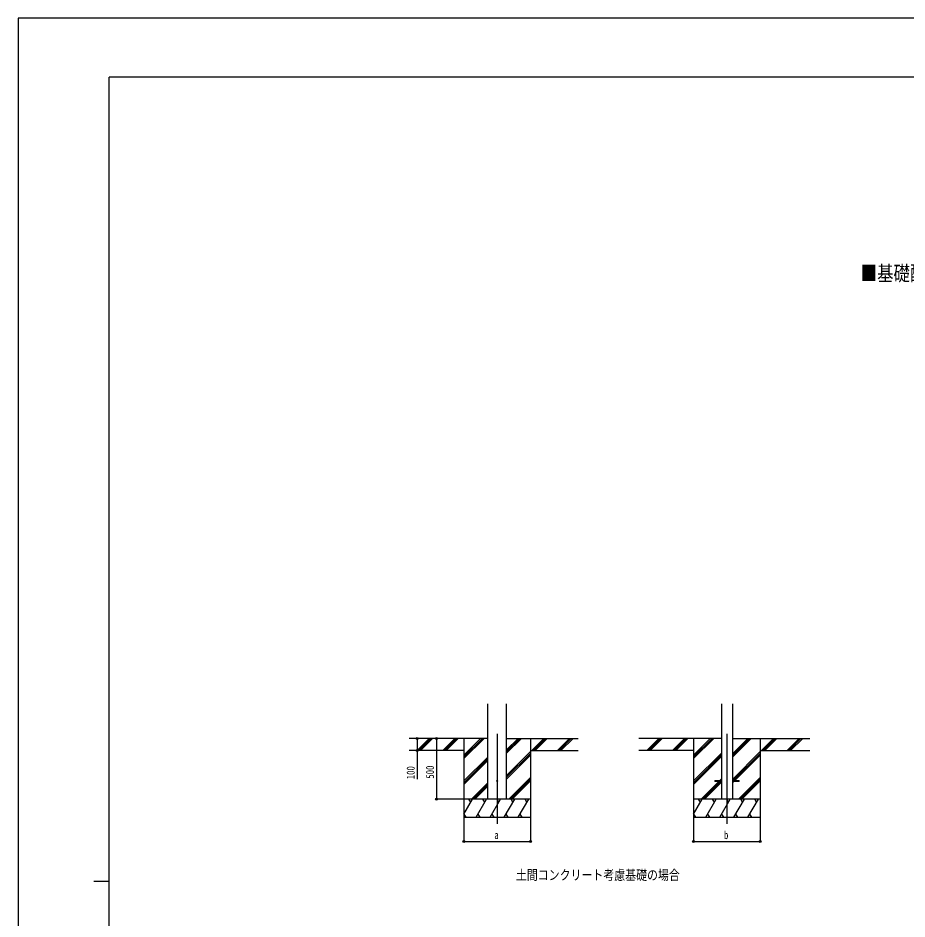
# Model space of a CAD drawing. Units: millimetres, scale not verified. Extents: x -10512 to 10512, y -7425 to 7425.
# Drawn here: x -10512 to -3191, y 0 to 7425 of the extents above; entities that cross this region are included whole.
import ezdxf
from ezdxf.enums import TextEntityAlignment as Align

# ---------------------------------------------------------------- set-up
doc = ezdxf.new("R2010")
doc.units = ezdxf.units.MM
doc.header["$LTSCALE"] = 30
for name, color, linetype in [('0-2_USER1', 3, 'Continuous'), ('0-3_YKK_12', 2, 'Continuous'), ('0-5_YKK_A1', 4, 'Continuous'), ('0-6_YKK_D', 6, 'Continuous'), ('0-7_YKK_ZWAK', 7, 'Continuous')]:
    doc.layers.add(name, color=color, linetype=linetype)
doc.layers.add('0-4_YKK_13', color=4, linetype='Continuous', lineweight=18)
doc.styles.add('ＭＳ ゴシック', font='')
doc.styles.get('ＭＳ ゴシック').set_extended_font_data('MS Gothic')

msp = doc.modelspace()

# ---------------------------------------------------------------- linework, layer by layer
at = {"layer": '0-3_YKK_12'}
for p, q in [((-6566.01, 1526.31), (-6566.01, 782.99)), ((-4674.44, 1526.31), (-4674.44, 782.99))]:
    msp.add_line(p, q, dxfattribs=at)
at = {"layer": '0-4_YKK_13'}
for p, q in [((-4774.44, 1142.57), (-4774.44, 1133.57)), ((-4774.44, 1142.57), (-4719.64, 1142.57)), ((-4774.44, 1133.57), (-4719.64, 1133.57)), ((-4629.24, 1142.57), (-4574.44, 1142.57)), ((-4629.24, 1133.57), (-4574.44, 1133.57)), ((-4574.44, 1142.57), (-4574.44, 1133.57))]:
    msp.add_line(p, q, dxfattribs=at)
msp.add_circle((-6566.01, 1138.07), 5, dxfattribs=at)
at = {"layer": '0-5_YKK_A1'}
for p, q in [((-6643.76, 988.07), (-6643.76, 1773.42)), ((-6488.26, 988.07), (-6488.26, 1773.42)), ((-4719.64, 1773.42), (-4719.64, 988.07)), ((-4629.24, 1773.42), (-4629.24, 988.07)), ((-6643.76, 1488.07), (-7291.96, 1488.07)), ((-7225.28, 1389.48), (-7126.68, 1488.07)), ((-7212.54, 1388.07), (-7112.54, 1488.07)), ((-7198.4, 1388.07), (-7098.4, 1488.07)), ((-7013.15, 1389.48), (-6914.55, 1488.07)), ((-7000.41, 1388.07), (-6900.41, 1488.07)), ((-6986.27, 1388.07), (-6886.26, 1488.07)), ((-6841.01, 1488.07), (-6841.01, 838.07)), ((-6841.01, 1321.19), (-6674.13, 1488.07)), ((-6841.01, 1335.34), (-6688.27, 1488.07)), ((-6841.01, 1349.48), (-6702.42, 1488.07)), ((-6488.26, 1365.57), (-6365.76, 1488.07)), ((-6488.26, 1379.72), (-6379.91, 1488.07)), ((-6488.26, 1393.86), (-6394.05, 1488.07)), ((-6488.26, 1488.07), (-5900.39, 1488.07)), ((-6291.01, 1488.07), (-6291.01, 838.07)), ((-6281.92, 1388.07), (-6181.92, 1488.07)), ((-6267.78, 1388.07), (-6167.77, 1488.07)), ((-6253.63, 1388.07), (-6153.63, 1488.07)), ((-6069.78, 1388.07), (-5969.78, 1488.07)), ((-6055.64, 1388.07), (-5955.64, 1488.07)), ((-6041.5, 1388.07), (-5941.5, 1488.07)), ((-4719.64, 1488.07), (-5400.39, 1488.07)), ((-5333.71, 1389.48), (-5235.11, 1488.07)), ((-5320.97, 1388.07), (-5220.97, 1488.07)), ((-5306.83, 1388.07), (-5206.83, 1488.07)), ((-5121.58, 1389.48), (-5022.98, 1488.07)), ((-5108.84, 1388.07), (-5008.84, 1488.07)), ((-5094.69, 1388.07), (-4994.69, 1488.07)), ((-4949.44, 1488.07), (-4949.44, 838.07)), ((-4949.44, 1321.19), (-4782.56, 1488.07)), ((-4949.44, 1335.34), (-4796.7, 1488.07)), ((-4949.44, 1349.48), (-4810.85, 1488.07)), ((-4629.24, 1333.03), (-4474.19, 1488.07)), ((-4629.24, 1347.17), (-4488.34, 1488.07)), ((-4629.24, 1361.31), (-4502.48, 1488.07)), ((-4629.24, 1488.07), (-3991.24, 1488.07)), ((-4399.44, 1488.07), (-4399.44, 838.07)), ((-4390.35, 1388.07), (-4290.35, 1488.07)), ((-4376.21, 1388.07), (-4276.2, 1488.07)), ((-4362.06, 1388.07), (-4262.06, 1488.07)), ((-4178.21, 1388.07), (-4078.21, 1488.07)), ((-4164.07, 1388.07), (-4064.07, 1488.07)), ((-4149.93, 1388.07), (-4049.93, 1488.07)), ((-6841.01, 1388.07), (-7291.96, 1388.07)), ((-6488.26, 1181.73), (-6291.01, 1378.98)), ((-6488.26, 1167.59), (-6291.01, 1364.84)), ((-6488.26, 1153.44), (-6291.01, 1350.69)), ((-6291.01, 1388.07), (-5900.39, 1388.07)), ((-4949.44, 1388.07), (-5400.39, 1388.07)), ((-4949.44, 1137.35), (-4719.64, 1367.14)), ((-4949.44, 1123.21), (-4719.64, 1353)), ((-4949.44, 1109.06), (-4719.64, 1338.86)), ((-4629.24, 1149.18), (-4399.44, 1378.98)), ((-4621.71, 1142.57), (-4399.44, 1364.84)), ((-4607.56, 1142.57), (-4399.44, 1350.69)), ((-4399.44, 1388.07), (-3991.24, 1388.07)), ((-6841.01, 1137.35), (-6643.76, 1334.6)), ((-6841.01, 1123.21), (-6643.76, 1320.45)), ((-6841.01, 1109.06), (-6643.76, 1306.31)), ((-6778.16, 988.07), (-6643.76, 1122.46)), ((-6469.79, 988.07), (-6291.01, 1166.85)), ((-6455.65, 988.07), (-6291.01, 1152.7)), ((-6441.5, 988.07), (-6291.01, 1138.56)), ((-4886.59, 988.07), (-4741.08, 1133.57)), ((-4872.44, 988.07), (-4726.94, 1133.57)), ((-4858.3, 988.07), (-4719.64, 1126.73)), ((-4732.08, 1142.57), (-4719.64, 1155.01)), ((-4629.24, 1120.89), (-4616.56, 1133.57)), ((-4578.22, 988.07), (-4399.44, 1166.85)), ((-4564.08, 988.07), (-4399.44, 1152.7)), ((-4549.93, 988.07), (-4399.44, 1138.56)), ((-6764.01, 988.07), (-6643.76, 1108.32)), ((-6749.87, 988.07), (-6643.76, 1094.18)), ((-6291.01, 988.07), (-6841.01, 988.07)), ((-6841.01, 862.62), (-6768.58, 988.07)), ((-6783.59, 962.09), (-6798.59, 988.07)), ((-6739.72, 838.07), (-6653.11, 988.07)), ((-6668.12, 962.09), (-6683.12, 988.07)), ((-6624.25, 838.07), (-6537.64, 988.07)), ((-6552.65, 962.09), (-6567.65, 988.07)), ((-6508.78, 838.07), (-6422.18, 988.07)), ((-6437.18, 962.09), (-6452.18, 988.07)), ((-6393.31, 838.07), (-6306.7, 988.07)), ((-6321.71, 962.09), (-6336.71, 988.07)), ((-4399.44, 988.07), (-4949.44, 988.07)), ((-4949.44, 862.62), (-4877.01, 988.07)), ((-4892.02, 962.09), (-4907.02, 988.07)), ((-4848.15, 838.07), (-4761.54, 988.07)), ((-4776.55, 962.09), (-4791.55, 988.07)), ((-4732.68, 838.07), (-4646.07, 988.07)), ((-4661.08, 962.09), (-4676.08, 988.07)), ((-4617.21, 838.07), (-4530.6, 988.07)), ((-4545.61, 962.09), (-4560.61, 988.07)), ((-4501.74, 838.07), (-4415.13, 988.07)), ((-4430.13, 962.09), (-4445.14, 988.07)), ((-6841.01, 838.07), (-6291.01, 838.07)), ((-6840.19, 864.05), (-6825.19, 838.08)), ((-6724.72, 864.05), (-6709.72, 838.07)), ((-6609.25, 864.05), (-6594.25, 838.07)), ((-6493.78, 864.05), (-6478.78, 838.07)), ((-6378.31, 864.05), (-6363.31, 838.07)), ((-4949.44, 838.07), (-4399.44, 838.07)), ((-4948.62, 864.05), (-4933.62, 838.08)), ((-4833.15, 864.05), (-4818.15, 838.07)), ((-4717.68, 864.05), (-4702.68, 838.07)), ((-4602.21, 864.05), (-4587.21, 838.07)), ((-4486.74, 864.05), (-4471.74, 838.07))]:
    msp.add_line(p, q, dxfattribs=at)
at = {"layer": '0-6_YKK_D'}
for p, q in [((-7066.07, 1488.07), (-7066.07, 988.07)), ((-6842.01, 988.07), (-7067.07, 988.07)), ((-6841.01, 838.07), (-6841.01, 637.07)), ((-6291.01, 838.07), (-6291.01, 637.07)), ((-4949.44, 838.07), (-4949.44, 637.07)), ((-4399.44, 838.07), (-4399.44, 637.07)), ((-6841.01, 638.07), (-6291.01, 638.07)), ((-4949.44, 638.07), (-4399.44, 638.07))]:
    msp.add_line(p, q, dxfattribs=at)
msp.add_lwpolyline([(-7225.35, 1488.07), (-7225.35, 1388.07), (-7225.35, 1150.87)], dxfattribs=at)
for centre in [(-7225.35, 1488.07), (-7066.07, 1488.07), (-7225.35, 1388.07), (-7066.07, 988.07), (-6841.01, 638.07), (-6291.01, 638.07), (-4949.44, 638.07), (-4399.44, 638.07)]:
    msp.add_circle(centre, 8.5, dxfattribs=at)
at = {"layer": '0-7_YKK_ZWAK'}
for p, q in [((9737.55, 6937.5), (-9762.45, 6937.5)), ((-9762.45, -6312.5), (-9762.45, 6937.5)), ((-9887.45, 312.5), (-9762.45, 312.5))]:
    msp.add_line(p, q, dxfattribs=at)
msp.add_lwpolyline([(-10512.5, -7425), (10512.5, -7425), (10512.5, 7425), (-10512.5, 7425)], close=True, dxfattribs=at)

# ---------------------------------------------------------------- texts
at = {"layer": '0-2_USER1', "style": 'ＭＳ ゴシック', "width": 0.8}
for s, height, p in [('■基礎配置図', 123.8, (-3572.19, 5222.61)), ('土間コンクリート考慮基礎の場合', 82.48, (-6412.06, 296.72))]:
    msp.add_text(s, height=height, dxfattribs=at).set_placement(p, align=Align.BOTTOM_LEFT)
at = {"layer": '0-6_YKK_D', "style": 'ＭＳ ゴシック', "width": 0.8}
for s, p in [('100', (-7226.15, 1151.67)), ('500', (-7066.87, 1156.47))]:
    msp.add_text(s, height=65.98, rotation=90, dxfattribs=at).set_placement(p, align=Align.BOTTOM_LEFT)
for s, p in [('a', (-6590.01, 638.87)), ('b', (-4698.44, 638.87))]:
    msp.add_text(s, height=65.98, dxfattribs=at).set_placement(p, align=Align.BOTTOM_LEFT)

doc.saveas('drawing.dxf')
